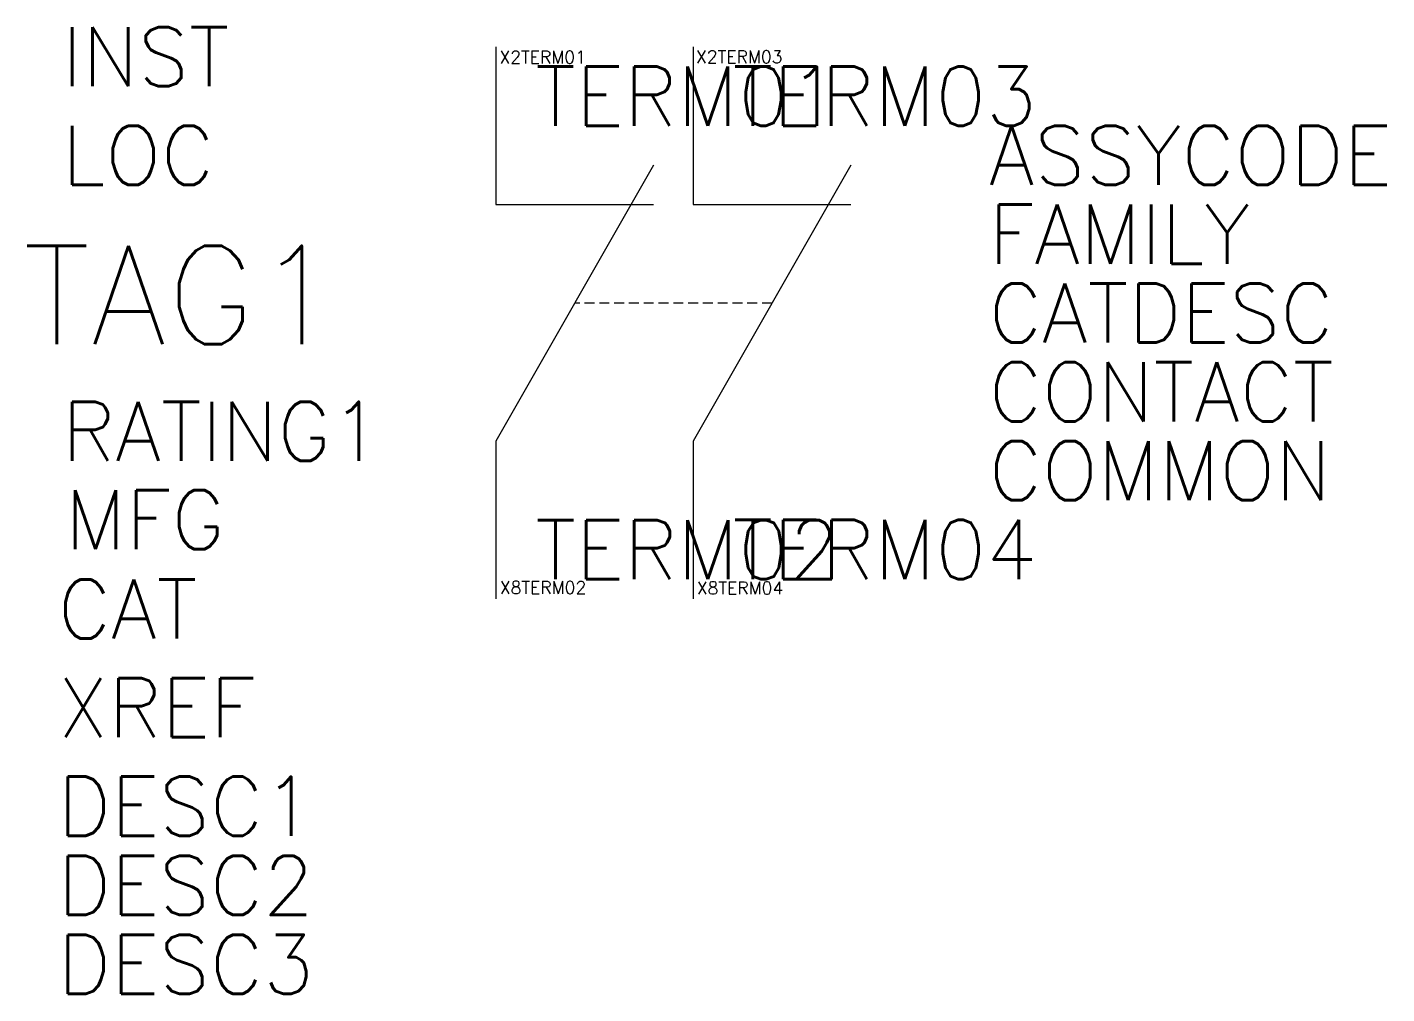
# Model space of a CAD drawing. Header units: inches. Extents: x -11.9 to 22.6, y -24 to 0.5.
import ezdxf

# ---------------------------------------------------------------- set-up
doc = ezdxf.new("R2010")
doc.units = ezdxf.units.IN
doc.header["$MEASUREMENT"] = 0
doc.linetypes.add('штриховая2', pattern=[0.375, 0.25, -0.125])
doc.styles.get("Standard").update_dxf_attribs({"font": 'txt.shx'})

msp = doc.modelspace()

# ---------------------------------------------------------------- linework, layer by layer
for p, q in [((0, 0), (0, -4)), ((5, 0), (5, -4)), ((4, -3), (0, -10)), ((9, -3), (5, -10)), ((0, -4), (4, -4)), ((5, -4), (9, -4)), ((0, -10), (0, -14)), ((5, -10), (5, -14))]:
    msp.add_line(p, q)
at = {"linetype": 'штриховая2'}
msp.add_line((7, -6.5), (2, -6.5), dxfattribs=at)

# ---------------------------------------------------------------- texts
at = {"flags": 1}
for tag, p, s, height in [('INST', (-11, -1), '', 1.5), ('X2TERM01', (0.089, -0.42), '', 0.32), ('X2TERM03', (5.073, -0.413), '', 0.32), ('LOC', (-11, -3.5), '', 1.5), ('ASSYCODE', (12.5, -3.5), '', 1.5), ('FAMILY', (12.5, -5.5), 'MS_ACKO', 1.5), ('CATDESC', (12.5, -7.5), '', 1.5), ('CONTACT', (12.5, -9.5), '', 1.5), ('COMMON', (12.5, -11.5), '', 1.5), ('MFG', (-10.927, -12.742), 'ACKO', 1.5), ('CAT', (-11.11, -15.01), 'ДК-02', 1.5), ('X8TERM02', (0.098, -13.875), '', 0.32), ('X8TERM04', (5.093, -13.885), '', 0.32), ('XREF', (-11.11, -17.51), '', 1.5), ('DESC1', (-11.11, -20.01), '', 1.5), ('DESC2', (-11.11, -22.019), '', 1.5), ('DESC3', (-11.11, -24.019), '', 1.5)]:
    msp.add_attdef(tag, p, s, height=height, dxfattribs=at)
for tag, p, s, height in [('TERM01', (0.999, -1.999), '71', 1.5), ('TERM03', (5.999, -1.999), '81', 1.5), ('TAG1', (-11.994, -7.542), 'ДК-02', 2.5), ('RATING1', (-11, -10.5), '', 1.5), ('TERM02', (1.001, -13.501), '72', 1.5), ('TERM04', (6.001, -13.5), '82', 1.5)]:
    msp.add_attdef(tag, p, s, height=height)

doc.saveas('drawing.dxf')
